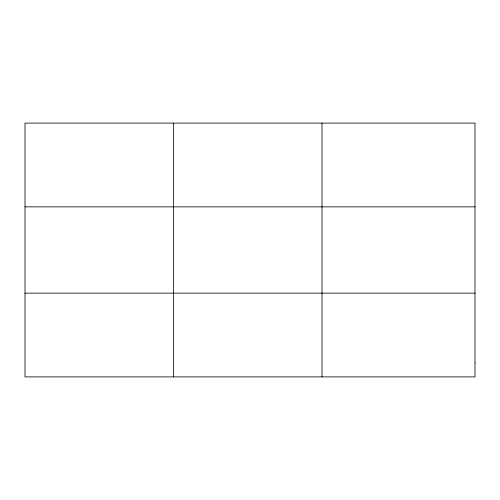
<?xml version="1.0" encoding="UTF-8"?>
<svg xmlns="http://www.w3.org/2000/svg" width="500" height="500" viewBox="0 0 500 500"><rect width="100%" height="100%" fill="white"/><g stroke="black" fill="none" stroke-linecap="round" stroke-linejoin="round"><path stroke-width="0.75" d="M173.5 123.1L173.5 376.9M322 123.1L322 376.9M25 206.856L475 206.856M25 293.144L475 293.144M475 362.938L475 376.9L25 376.9L25 123.1L475 123.1L475 362.938"/></g></svg>
